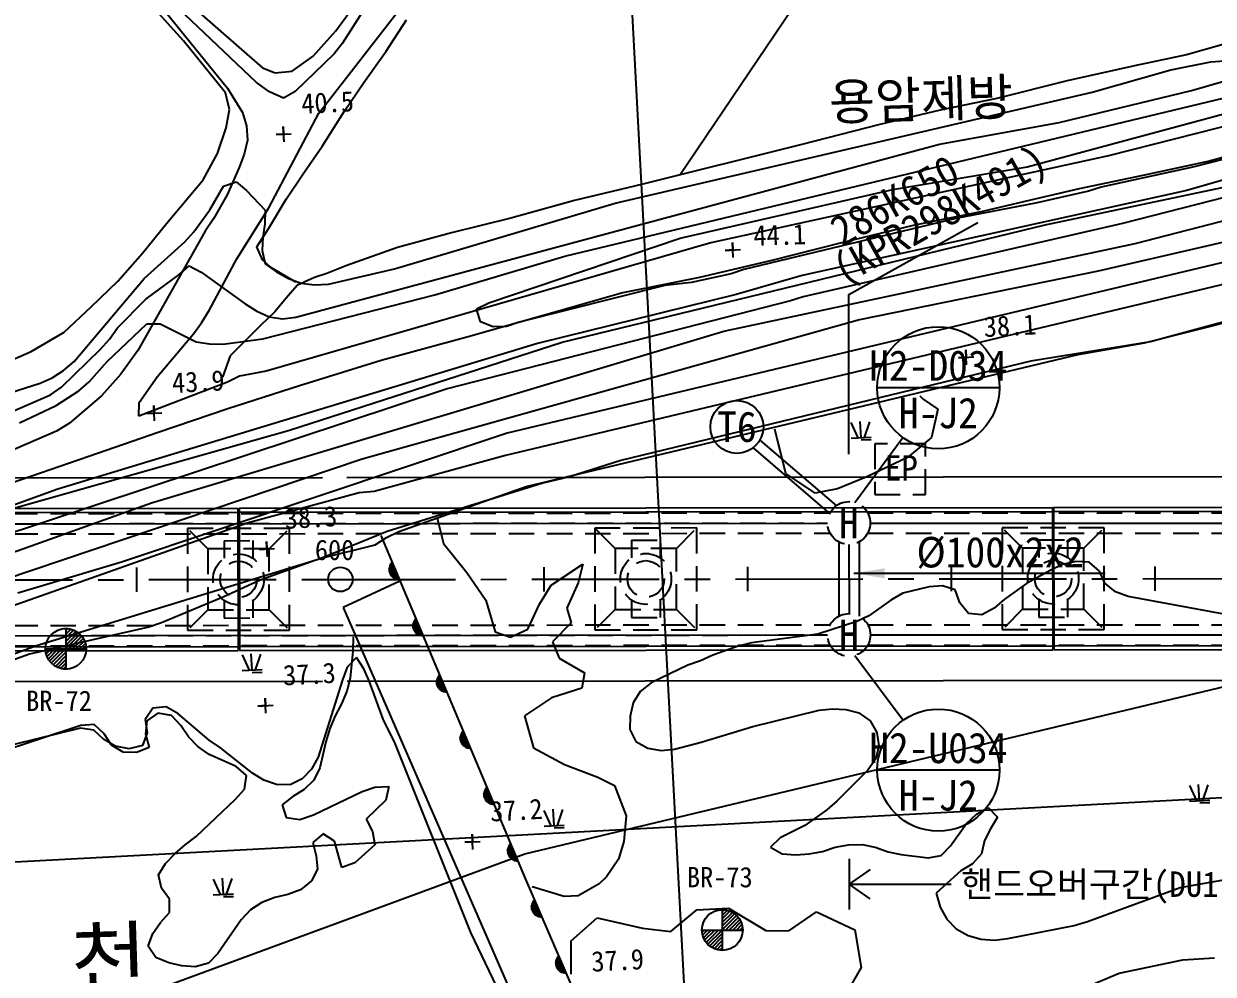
# Model space of a CAD drawing. Header units: millimetres. Extents: x 18534 to 19330, y 1103 to 1810.
# Drawn here: x 18887.3 to 19004.1, y 1434.4 to 1527.8 of the extents above; entities that cross this region are included whole.
import ezdxf
from ezdxf.enums import TextEntityAlignment as Align
from ezdxf.xclip import XClip

# ---------------------------------------------------------------- set-up
doc = ezdxf.new("R2010")
doc.units = ezdxf.units.MM
doc.header["$LTSCALE"] = 10
doc.header["$MEASUREMENT"] = 0
doc.header["$XCLIPFRAME"] = 2
for name, pattern in [('CENTER', [2, 1.25, -0.25, 0.25, -0.25]), ('DASHED2', [0.375, 0.25, -0.125]), ('HIDDEN', [0.375, 0.25, -0.125])]:
    doc.linetypes.add(name, pattern=pattern)
for name, color, linetype in [('TN-CABL', 4, 'Continuous'), ('TN-MANH', 4, 'Continuous'), ('TT-COMM-SYMB', 3, 'Continuous'), ('TT-TABL-TEX2', 3, 'Continuous'), ('TT-WIRE-EQPM', 6, 'Continuous'), ('TZ-BASE', 253, 'Continuous'), ('TZ-CABL', 4, 'Continuous'), ('TZ-LEAL', 1, 'Continuous')]:
    doc.layers.add(name, color=color, linetype=linetype)
doc.styles.add('GHS', font='GulimChe.ttf')
doc.styles.add('GUL', font='GulimChe.ttf')
doc.styles.get("Standard").update_dxf_attribs({"font": 'GulimChe.ttf'})
doc.styles.add('굴림체', font='GulimChe.ttf')
doc.linetypes.add('ZIGZAG', pattern='A,0.0001,-0.2,[131,ltypeshp.shx,S=0.2,R=0,X=-0.2,Y=0],-0.4,[131,ltypeshp.shx,S=0.2,R=180,X=0.2,Y=0],-0.2', length=0.8001)
doc.dimstyles.get("Standard").update_dxf_attribs({"dimtxt": 0.18, "dimasz": 0.18, "dimexe": 0.18, "dimexo": 0.0625, "dimgap": 0.09, "dimtad": 0, "dimtih": 1, "dimtoh": 1, "dimdec": 4, "dimzin": 0, "dimdsep": 46, "dimtxsty": 'Standard', "dimcen": 0.09, "dimadec": 0, "dimazin": 0, "dimtfac": 1, "dimtdec": 4, "dimtofl": 0, "dimtmove": 0, "dimatfit": 3, "dimfxl": 0, "dimtolj": 1, "dimtzin": 0, "dimarcsym": 0})

# ---------------------------------------------------------------- blocks, each defined once
blk = doc.blocks.new('JD-FGHFH5FN')
at = {"layer": 'TZ-BASE'}
for p, q in [((323.97, 143.96), (342.56, -205.9)), ((363.75, 85.09, -0.97), (333.38, 40.04, -0.97)), ((284.6, 53.19, -1.15), (270.76, 68.65, -1.15)), ((305.42, 61.15, 40.99), (300.22, 52.99, 40.99)), ((291.76, 49.1, 40.99), (281.96, 58.44, 40.99)), ((299.54, 54.17, -1.15), (302.72, 58.52, -1.15)), ((281.23, 58.05, 39.99), (288.93, 48.54, 39.99)), ((284.86, 57.1, -1.15), (292.34, 50.56, -1.15)), ((297.9, 46.09, 43.99), (306.22, 56.85, 43.99)), ((304.49, 52.2, -0.16), (306.5, 55.27, -0.16)), ((297.33, 51.7, -1.15), (299.54, 54.17, -1.15)), ((424.74, 54.49, 43.99), (375.43, 41.89, 43.99)), ((383.58, 48.33, 41.99), (402.79, 53.88, 41.99)), ((288.73, 48.08, -1.15), (284.6, 53.19, -1.15)), ((300.22, 52.99, 40.99), (299.39, 51.94, 40.99)), ((367.45, 40.82, 43.99), (412.73, 53.01, 43.99)), ((386.8, 52.86, -0.09), (383.08, 51.82, -0.09)), ((295.25, 50.21, -1.15), (297.33, 51.7, -1.15)), ((299.39, 51.94, 40.99), (295.57, 48.22, 40.99)), ((302.31, 49.12, -0.16), (304.49, 52.2, -0.16)), ((383.08, 51.82, -0.09), (378, 50.76, -0.09)), ((425.24, 51.56, 43.99), (383.83, 40.81, 43.99)), ((292.34, 50.56, -1.15), (293.59, 50.05, -1.15)), ((378, 50.76, -0.09), (371.36, 49.28, -0.09)), ((373.82, 48.16, 41), (381.57, 50.35, 41)), ((381.57, 50.35, 41), (385.48, 51.14, 41)), ((385.48, 51.14, 41), (388.14, 51.34, 41)), ((293.03, 48.2, 40.99), (291.76, 49.1, 40.99)), ((293.59, 50.05, -1.15), (295.25, 50.21, -1.15)), ((300.38, 46.27, -0.16), (302.31, 49.12, -0.16)), ((322.05, 32.04, 42.99), (394.84, 49.54, 42.99)), ((371.36, 49.28, -0.09), (364.47, 47.52, -0.09)), ((289.11, 46.47, -1.15), (288.73, 48.08, -1.15)), ((288.93, 48.54, 39.99), (290.4, 46.15, 39.99)), ((294.41, 47.56, 40.99), (293.03, 48.2, 40.99)), ((295.57, 48.22, 40.99), (294.41, 47.56, 40.99)), ((326.98, 37.26, 41), (373.82, 48.16, 41)), ((370.58, 45.17, 41.99), (383.58, 48.33, 41.99)), ((364.47, 47.52, -0.09), (358.91, 46.4, -0.09)), ((288.79, 44.66, -1.15), (289.11, 46.47, -1.15)), ((290.4, 46.15, 39.99), (290.77, 44.85, 39.99)), ((292.97, 36.8, 43.99), (297.9, 46.09, 43.99)), ((298.25, 42.89, -0.16), (300.38, 46.27, -0.16)), ((358.91, 46.4, -0.09), (352.97, 44.99, -0.09)), ((417.01, 45.62, 41.99), (376.81, 35.24, 41.99)), ((287.94, 42.12, -1.15), (288.79, 44.66, -1.15)), ((290.77, 44.85, 39.99), (290.87, 43.45, 39.99)), ((294.39, 44.79, 40.44), (294.43, 44.04, 40.44)), ((294.47, 43.29, 40.44), (294.39, 44.79, 40.44)), ((352.97, 44.99, -0.09), (345.18, 42.98, -0.09)), ((358.84, 43.06, 41.99), (370.58, 45.17, 41.99)), ((290.87, 43.45, 39.99), (290.54, 42.08, 39.99)), ((293.68, 44, 40.44), (295.18, 44.08, 40.44)), ((294.43, 44.04, 40.44), (293.68, 44, 40.44)), ((286.52, 39.56, -1.15), (287.94, 42.12, -1.15)), ((290.54, 42.08, 39.99), (290.07, 40.75, 39.99)), ((295.63, 26.04, 41.99), (358.84, 43.06, 41.99)), ((296.4, 40.22, -0.16), (298.25, 42.89, -0.16)), ((345.18, 42.98, -0.09), (329.71, 39.13, -0.09)), ((385.23, 41.37, 43.16), (391.9, 43.2, 43.16)), ((375.43, 41.89, 43.99), (336.37, 33.35, 43.99)), ((378.85, 39.99, 43.16), (385.23, 41.37, 43.16)), ((393.4, 41.46, 42.99), (383.11, 38.5, 42.99)), ((290.07, 40.75, 39.99), (288.88, 38.06, 39.99)), ((294.67, 37.65, -0.16), (296.4, 40.22, -0.16)), ((354.27, 38.61, 43.99), (367.45, 40.82, 43.99)), ((369.21, 35.13, 41.99), (393.95, 40.36, 41.99)), ((372.6, 38.7, 43.16), (378.85, 39.99, 43.16)), ((383.83, 40.81, 43.99), (374.72, 38.82, 43.99)), ((282.91, 35.24, -1.15), (286.52, 39.56, -1.15)), ((287.18, 36.61, 41), (288.53, 38.91, 41)), ((288.53, 38.91, 41), (289.78, 39.36, 41)), ((289.78, 39.36, 41), (290.78, 38.48, 41)), ((329.71, 39.13, -0.09), (322.99, 37.52, -0.09)), ((333.36, 33.82, 43.99), (354.27, 38.61, 43.99)), ((367.69, 37.56, 43.16), (372.6, 38.7, 43.16)), ((374.72, 38.82, 43.99), (373.47, 38.42, 43.99)), ((288.88, 38.06, 39.99), (287.54, 35.72, 39.99)), ((290.78, 38.48, 41), (292.62, 36.55, 41)), ((292.96, 34.81, -0.16), (294.67, 37.65, -0.16)), ((322.99, 37.52, -0.09), (316.75, 35.79, -0.09)), ((383.11, 38.5, 42.99), (345.36, 30.15, 42.99)), ((363.1, 36.48, 43.16), (367.69, 37.56, 43.16)), ((373.47, 38.42, 43.99), (368.26, 37.26, 43.99)), ((285.61, 34.44, 41), (287.18, 36.61, 41)), ((289.82, 31.79, 43.99), (292.97, 36.8, 43.99)), ((292.62, 36.55, 41), (292.59, 35.23, 41)), ((305.32, 30.81, 41), (326.98, 37.26, 41)), ((356.28, 35.08, 43.16), (363.1, 36.48, 43.16)), ((368.26, 37.26, 43.99), (360.44, 35.73, 43.99)), ((403.06, 37.16, 39.99), (374.43, 30.57, 39.99)), ((378.04, 33.28, 41), (392.25, 36.94, 41)), ((280.58, 32.33, -1.15), (282.91, 35.24, -1.15)), ((287.54, 35.72, 39.99), (286.71, 34.5, 39.99)), ((292.59, 35.23, 41), (292.39, 33.91, 41)), ((316.75, 35.79, -0.09), (310.9, 34.35, -0.09)), ((321.78, 23.58, 41.99), (369.21, 35.13, 41.99)), ((360.44, 35.73, 43.99), (339.63, 30.72, 43.99)), ((376.81, 35.24, 41.99), (345.45, 28.05, 41.99)), ((349.26, 33.4, 43.16), (356.28, 35.08, 43.16)), ((286.71, 34.5, 39.99), (280.1, 22.77, 39.99)), ((284.74, 33.44, 41), (285.61, 34.44, 41)), ((291.81, 32.96, -0.16), (292.96, 34.81, -0.16)), ((292.39, 33.91, 41), (292.31, 32.59, 41)), ((310.9, 34.35, -0.09), (305.62, 32.88, -0.09)), ((280.74, 29.84, 41), (284.74, 33.44, 41)), ((292.35, 31.67, -0.16), (291.81, 32.96, -0.16)), ((336.37, 33.35, 43.99), (292.72, 20.75, 43.99)), ((305.62, 32.88, -0.09), (300.62, 31.12, -0.09)), ((314.58, 27.46, 43.99), (333.36, 33.82, 43.99)), ((337.67, 24.68, 41), (378.04, 33.28, 41)), ((338.5, 33.4, 44.01), (338.54, 32.65, 44.01)), ((338.58, 31.9, 44.01), (338.5, 33.4, 44.01)), ((342.41, 31.65, 43.16), (349.26, 33.4, 43.16)), ((413.11, 32.83, 37.99), (379.56, 23.62, 37.99)), ((278.16, 29.59, -1.15), (280.58, 32.33, -1.15)), ((287.15, 26.77, 43.99), (289.82, 31.79, 43.99)), ((292.31, 32.59, 41), (292.63, 31.29, 41)), ((293.18, 30.92, -0.16), (292.35, 31.67, -0.16)), ((309.29, 28.23, 42.99), (322.05, 32.04, 42.99)), ((387.92, 31.7, 38.99), (316.38, 14.65, 38.99)), ((335.3, 29.97, 43.16), (342.41, 31.65, 43.16)), ((337.79, 32.61, 44.01), (339.29, 32.69, 44.01)), ((338.54, 32.65, 44.01), (337.79, 32.61, 44.01)), ((378.97, 23.52, 39.99), (413.46, 32.29, 39.99)), ((284.14, 30.21, 41.99), (285.15, 31.09, 41.99)), ((285.15, 31.09, 41.99), (286.32, 30.48, 41.99)), ((286.32, 30.48, 41.99), (290.66, 27.35, 41.99)), ((292.63, 31.29, 41), (293.72, 30.51, 41)), ((295.61, 29.5, -0.16), (293.18, 30.92, -0.16)), ((293.72, 30.51, 41), (294.89, 29.86, 41)), ((300.62, 31.12, -0.09), (298.68, 30.34, -0.09)), ((298.82, 29.29, 41), (305.32, 30.81, 41)), ((339.63, 30.72, 43.99), (338.38, 30.32, 43.99)), ((374.43, 30.57, 39.99), (350.98, 25.8, 39.99)), ((273.87, 21.69, 41), (280.74, 29.84, 41)), ((275.52, 27.06, -1.15), (278.16, 29.59, -1.15)), ((280.91, 27.83, 41.99), (284.14, 30.21, 41.99)), ((294.89, 29.86, 41), (296.14, 29.39, 41)), ((297.47, 29.93, -0.09), (295.8, 29.2, -0.09)), ((296.14, 29.39, 41), (297.46, 29.23, 41)), ((297.46, 29.23, 41), (298.82, 29.29, 41)), ((298.68, 30.34, -0.09), (297.47, 29.93, -0.09)), ((390.25, 30.11, 37.99), (316.23, 12.47, 37.99)), ((327.61, 28.45, 43.16), (335.3, 29.97, 43.16)), ((334.48, 29.44, 43.99), (331.86, 29.15, 43.99)), ((338.38, 30.32, 43.99), (334.48, 29.44, 43.99)), ((345.36, 30.15, 42.99), (338.87, 28.28, 42.99)), ((292.4, 23.92, 42.99), (309.29, 28.23, 42.99)), ((294.84, 28.1, -0.09), (293.55, 26.56, -0.09)), ((295.8, 29.2, -0.09), (294.84, 28.1, -0.09)), ((331.86, 29.15, 43.99), (317.56, 25.57, 43.99)), ((338.87, 28.28, 42.99), (319.36, 23.46, 42.99)), ((320.04, 26.27, 43.16), (327.61, 28.45, 43.16)), ((345.45, 28.05, 41.99), (344.2, 27.64, 41.99)), ((272.87, 24.58, -1.15), (275.52, 27.06, -1.15)), ((278.11, 24.99, 41.99), (280.91, 27.83, 41.99)), ((290.66, 27.35, 41.99), (291.79, 26.65, 41.99)), ((344.2, 27.64, 41.99), (310.49, 18.99, 41.99)), ((313.38, 26.88, 43.99), (314.58, 27.46, 43.99)), ((313.75, 25.58, 43.99), (313.38, 26.88, 43.99)), ((286.37, 25.5, 43.99), (287.15, 26.77, 43.99)), ((291.79, 26.65, 41.99), (293, 26.09, 41.99)), ((293.55, 26.56, -0.09), (292.2, 25.27, -0.09)), ((293, 26.09, 41.99), (294.32, 25.89, 41.99)), ((294.32, 25.89, 41.99), (295.63, 26.04, 41.99)), ((350.98, 25.8, 39.99), (302.13, 12.09, 39.99)), ((312.55, 24.14, 43.16), (320.04, 26.27, 43.16)), ((269.62, 22.68, -1.15), (272.87, 24.58, -1.15)), ((277.11, 21.7, 42.99), (280.98, 25.38, 42.99)), ((277.32, 23.9, 41.99), (278.11, 24.99, 41.99)), ((280.98, 25.38, 42.99), (282.29, 25.4, 42.99)), ((281.46, 7.79, 41), (337.67, 24.68, 41)), ((282.29, 25.4, 42.99), (285.84, 23.63, 42.99)), ((285.59, 24.42, 43.99), (286.37, 25.5, 43.99)), ((292.2, 25.27, -0.09), (290.78, 23.85, -0.09)), ((315, 25.11, 43.99), (313.75, 25.58, 43.99)), ((316.31, 25.12, 43.99), (315, 25.11, 43.99)), ((317.56, 25.57, 43.99), (316.31, 25.12, 43.99)), ((319.36, 23.46, 42.99), (272.24, 9.13, 42.99)), ((276.45, 22.9, 41.99), (277.32, 23.9, 41.99)), ((282.01, 20.18, 43.99), (285.59, 24.42, 43.99)), ((285.84, 23.63, 42.99), (287.16, 23.42, 42.99)), ((287.16, 23.42, 42.99), (288.48, 23.39, 42.99)), ((288.48, 23.39, 42.99), (292.4, 23.92, 42.99)), ((290.78, 23.85, -0.09), (289.18, 22.24, -0.09)), ((295, 14.93, 41.99), (321.78, 23.58, 41.99)), ((304.02, 21.82, 43.16), (312.55, 24.14, 43.16)), ((379.56, 23.62, 37.99), (367.82, 21.73, 37.99)), ((372.45, 22.39, 39.99), (378.97, 23.52, 39.99)), ((265.97, 21.07, -1.15), (269.62, 22.68, -1.15)), ((272.63, 19.18, 41.99), (276.45, 22.9, 41.99)), ((280.1, 22.77, 39.99), (278.45, 20.46, 39.99)), ((289.18, 22.24, -0.09), (288.44, 20.15, -0.09)), ((318.25, 9.4, 39.99), (372.45, 22.39, 39.99)), ((361.41, 22.85, 38.1), (361.45, 22.1, 38.1)), ((361.49, 21.36, 38.1), (361.41, 22.85, 38.1)), ((272.82, 20.81, 41), (273.87, 21.69, 41)), ((275.32, 19.69, 42.99), (277.11, 21.7, 42.99)), ((295.98, 19.32, 43.16), (304.02, 21.82, 43.16)), ((367.82, 21.73, 37.99), (327.55, 11.95, 37.99)), ((360.7, 22.06, 38.1), (362.2, 22.14, 38.1)), ((361.45, 22.1, 38.1), (360.7, 22.06, 38.1)), ((270.51, 19.57, 41), (271.71, 20.1, 41)), ((271.71, 20.1, 41), (272.82, 20.81, 41)), ((278.45, 20.46, 39.99), (276.53, 18.31, 39.99)), ((280.24, 17.65, 43.99), (282.01, 20.18, 43.99)), ((290.11, 20.24, 43.99), (288.91, 19.66, 43.99)), ((292.72, 20.75, 43.99), (290.11, 20.24, 43.99)), ((310.49, 18.99, 41.99), (232.43, -6.85, 41.99)), ((259.14, 15.95, 41), (270.51, 19.57, 41)), ((271.52, 18.43, 41.99), (272.63, 19.18, 41.99)), ((272.09, 17.36, 42.99), (274.31, 18.82, 42.99)), ((274.31, 18.82, 42.99), (275.32, 19.69, 42.99)), ((288.91, 19.66, 43.99), (280.21, 16.33, 43.99)), ((288.94, 17.07, 43.16), (295.98, 19.32, 43.16)), ((267.78, 16.77, 41.99), (271.52, 18.43, 41.99)), ((276.53, 18.31, 39.99), (273.4, 15.63, 39.99)), ((280.21, 16.33, 43.99), (280.24, 17.65, 43.99)), ((356.9, 18.32, 37.29), (357.22, 17.98, 37.29)), ((357.22, 17.98, 37.29), (358.67, 17, 37.29)), ((268.49, 15.66, 42.99), (272.09, 17.36, 42.99)), ((280.98, 16.57, 43.86), (282.47, 16.65, 43.86)), ((281.72, 16.61, 43.86), (280.98, 16.57, 43.86)), ((281.68, 17.36, 43.86), (281.72, 16.61, 43.86)), ((281.76, 15.86, 43.86), (281.68, 17.36, 43.86)), ((282.12, 14.75, 43.16), (288.94, 17.07, 43.16)), ((358.67, 17, 37.29), (358.05, 14.21, 37.29)), ((273.4, 15.63, 39.99), (272.13, 14.83, 39.99)), ((350.14, 15.69, 37.14), (350.83, 14.19, 37.14)), ((351.15, 14.21, 37.14), (351.04, 15.81, 37.14)), ((351.46, 14.22, 37.14), (351.99, 15.77, 37.14)), ((264.62, 6.34, 41.99), (295, 14.93, 41.99)), ((272.13, 14.83, 39.99), (267.22, 12.73, 39.99)), ((275.3, 12.39, 43.16), (282.12, 14.75, 43.16)), ((316.38, 14.65, 38.99), (278.52, 1.96, 38.99)), ((343.74, 10.68, 37.29), (342.67, 15.05, 37.29)), ((350.15, 14.15, 37.14), (352.14, 14.26, 37.14)), ((358.05, 14.21, 37.29), (355.68, 12.26, 37.29)), ((351.16, 13.98, 37.14), (352.13, 14.01, 37.14)), ((302.13, 12.09, 39.99), (266.9, 0.21, 39.99)), ((267.71, 9.77, 43.16), (275.3, 12.39, 43.16)), ((316.23, 12.47, 37.99), (303.33, 8.91, 37.99)), ((327.55, 11.95, 37.99), (322.49, 10.37, 37.99)), ((355.68, 12.26, 37.29), (351.69, 10.37, 37.29)), ((346.64, 8.75, 37.29), (343.74, 10.68, 37.29)), ((101.46, 10.11), (298.24, 10.29)), ((300.64, 10.29), (498.23, 10.48)), ((319.89, 9.73, 37.99), (304.59, 4.97, 37.99)), ((305.74, 4.99, 39.99), (318.25, 9.4, 39.99)), ((322.49, 10.37, 37.99), (319.89, 9.73, 37.99)), ((351.69, 10.37, 37.29), (348.81, 9.19, 37.29)), ((272.24, 9.13, 42.99), (255.98, 3.32, 42.99)), ((301.85, 8.8, 37.99), (290.85, 5.81, 37.99)), ((303.33, 8.91, 37.99), (301.85, 8.8, 37.99)), ((348.81, 9.19, 37.29), (346.64, 8.75, 37.29)), ((220.04, 7.22), (289.94, 7.28)), ((266.41, 2.42, 41), (281.46, 7.79, 41)), ((289.94, 7.28), (289.96, -6.72)), ((290.07, 7.28), (369.94, 7.36)), ((290.07, 7.28), (290.09, -6.72)), ((369.94, 7.36), (369.96, -6.64)), ((370.04, 7.36), (449.94, 7.43)), ((370.04, 7.36), (370.06, -6.64)), ((370.04, 6.96), (449.94, 7.03)), ((220.04, 6.82), (289.94, 6.88)), ((290.07, 6.88), (369.94, 6.96)), ((309.5, 6.29, 37.29), (310.13, 3.82, 37.29)), ((290.85, 5.81, 37.99), (262.07, -4.38, 37.99)), ((304.59, 4.97, 37.99), (298.4, 2.45, 37.99)), ((304.54, 4.41, 39.99), (305.74, 4.99, 39.99)), ((327, 3.32), (325, 5.32)), ((292.75, 4, 38.32), (292.79, 3.26, 38.32)), ((292.83, 2.51, 38.32), (292.75, 4, 38.32)), ((298.15, 2.37, 39.99), (303.43, 3.66, 39.99)), ((303.43, 3.66, 39.99), (304.54, 4.41, 39.99)), ((303.96, 4.6, 37.75), (318.14, -29.12, 37.75)), ((310.13, 3.82, 37.29), (312.41, 0.95, 37.29)), ((270.05, -6.25, 39.99), (298.15, 2.37, 39.99)), ((292.05, 3.22, 38.32), (293.54, 3.3, 38.32)), ((292.79, 3.26, 38.32), (292.05, 3.22, 38.32)), ((298.4, 2.45, 37.99), (292.14, 0.2, 37.99)), ((278.52, 1.96, 38.99), (268.32, -1.08, 38.99)), ((280, -0.94), (280, 1.46)), ((304.8, 1.3, 37.75), (305.05, 1.91, 37.75)), ((304.8, 1.33, 37.75), (305.45, 1.06, 37.75)), ((304.82, 1.48, 37.75), (305.37, 1.26, 37.75)), ((304.83, 1, 37.75), (305.15, 1.77, 37.75)), ((304.87, 1.62, 37.75), (305.28, 1.45, 37.75)), ((304.91, 0.8, 37.75), (305.23, 1.58, 37.75)), ((304.93, 1.76, 37.75), (305.2, 1.65, 37.75)), ((305.02, 1.88, 37.75), (305.12, 1.84, 37.75)), ((305.02, 0.65, 37.75), (305.31, 1.38, 37.75)), ((305.08, 1.95, 37.75), (305.77, 0.29, 37.75)), ((305.13, 0.53, 37.75), (305.4, 1.18, 37.75)), ((318.11, -26.69, 1.89), (435.3, 1.37, 1.89)), ((320, -0.91), (320, 1.49)), ((320.7, -0.3, 37.29), (323.81, 1.76, 37.29)), ((323.81, 1.76, 37.29), (323.36, -0.05, 37.29)), ((340, -0.89), (340, 1.51)), ((360, -0.87), (360, 1.53)), ((370.92, 1.73, 36.99), (369.72, 1.15, 36.99)), ((372.22, 2.05, 36.99), (370.92, 1.73, 36.99)), ((373.54, 1.97, 36.99), (372.22, 2.05, 36.99)), ((374.54, 1.1, 36.99), (373.54, 1.97, 36.99)), ((380, -0.85), (380, 1.55)), ((292.14, 0.2, 37.99), (288.54, -1.45, 37.99)), ((305.79, 0.08, 37.75), (300.29, -2.49, 37.75)), ((304.8, 1.16, 37.75), (305.53, 0.87, 37.75)), ((304.84, 0.99, 37.75), (305.61, 0.67, 37.75)), ((304.92, 0.79, 37.75), (305.7, 0.48, 37.75)), ((305.1, 0.56, 37.75), (305.76, 0.29, 37.75)), ((305.25, 0.44, 37.75), (305.48, 0.99, 37.75)), ((305.39, 0.37, 37.75), (305.56, 0.79, 37.75)), ((305.53, 0.32, 37.75), (305.64, 0.6, 37.75)), ((305.68, 0.29, 37.75), (305.73, 0.4, 37.75)), ((312.41, 0.95, 37.29), (314.28, -1.77, 37.29)), ((369.72, 1.15, 36.99), (367.37, -0.14, 36.99)), ((375.08, -0.1, 36.99), (374.54, 1.1, 36.99)), ((319.56, -2.15, 37.29), (320.7, -0.3, 37.29)), ((323.36, -0.05, 37.29), (322.25, -2.56, 37.29)), ((355.23, -1.08, 36.99), (354.07, -1.75, 36.99)), ((357.83, -0.44, 36.99), (355.23, -1.08, 36.99)), ((359.14, -0.34, 36.99), (357.83, -0.44, 36.99)), ((360.38, -0.76, 36.99), (359.14, -0.34, 36.99)), ((360.83, -2.01, 36.99), (360.38, -0.76, 36.99)), ((367.37, -0.14, 36.99), (365.2, -1.69, 36.99)), ((376.12, -0.93, 36.99), (375.08, -0.1, 36.99)), ((377.37, -1.4, 36.99), (376.12, -0.93, 36.99)), ((288.54, -1.45, 37.99), (282.43, -4, 37.99)), ((314.28, -1.77, 37.29), (315.21, -4.89, 37.29)), ((318.4, -4.61, 37.29), (319.56, -2.15, 37.29)), ((354.07, -1.75, 36.99), (351.91, -3.29, 36.99)), ((361.67, -3.07, 36.99), (360.83, -2.01, 36.99)), ((365.2, -1.69, 36.99), (364.19, -2.56, 36.99)), ((386.61, -3.09, 36.99), (377.37, -1.4, 36.99)), ((300.29, -2.49, 37.75), (325.94, -61.38, 37.75)), ((322.25, -2.56, 37.29), (322.66, -3.98, 37.29)), ((351.91, -3.29, 36.99), (350.71, -3.87, 36.99)), ((362.99, -3.19, 36.99), (361.67, -3.07, 36.99)), ((364.19, -2.56, 36.99), (362.99, -3.19, 36.99)), ((700, -4.54), (0.04, -41.74)), ((281.18, -4.41, 37.99), (269.46, -7.08, 37.99)), ((273.04, -4.55), (273.04, -8.55)), ((273.04, -4.75), (273.23, -4.56)), ((273.04, -5.11), (273.53, -4.62)), ((282.43, -4, 37.99), (281.18, -4.41, 37.99)), ((307.12, -4.23, 37.75), (307.37, -3.62, 37.75)), ((307.12, -4.2, 37.75), (307.77, -4.47, 37.75)), ((307.13, -4.37, 37.75), (307.86, -4.66, 37.75)), ((307.15, -4.05, 37.75), (307.69, -4.27, 37.75)), ((307.16, -4.54, 37.75), (307.48, -3.76, 37.75)), ((307.16, -4.54, 37.75), (307.94, -4.86, 37.75)), ((307.19, -3.91, 37.75), (307.61, -4.08, 37.75)), ((307.24, -4.73, 37.75), (307.56, -3.96, 37.75)), ((307.26, -3.77, 37.75), (307.53, -3.88, 37.75)), ((307.34, -4.89, 37.75), (307.64, -4.15, 37.75)), ((307.35, -3.65, 37.75), (307.44, -3.69, 37.75)), ((307.4, -3.59, 37.75), (308.1, -5.25, 37.75)), ((307.45, -5, 37.75), (307.72, -4.35, 37.75)), ((307.58, -5.1, 37.75), (307.8, -4.54, 37.75)), ((316.72, -5.39, 37.29), (318.4, -4.61, 37.29)), ((322.66, -3.98, 37.29), (320.82, -5.86, 37.29)), ((350.71, -3.87, 36.99), (346.9, -5.09, 36.99)), ((273.04, -5.46), (273.8, -4.7)), ((273.04, -5.82), (274.04, -4.82)), ((273.04, -6.17), (274.25, -4.96)), ((273.04, -6.52), (274.44, -5.12)), ((273.36, -6.55), (274.61, -5.31)), ((273.72, -6.55), (274.75, -5.52)), ((274.07, -6.55), (274.87, -5.75)), ((301.25, -5.38, 36.99), (301.23, -6.79, 36.99)), ((307.24, -4.74, 37.75), (308.02, -5.06, 37.75)), ((307.42, -4.97, 37.75), (308.09, -5.25, 37.75)), ((307.71, -5.17, 37.75), (307.89, -4.74, 37.75)), ((307.85, -5.21, 37.75), (307.97, -4.93, 37.75)), ((308, -5.24, 37.75), (308.05, -5.13, 37.75)), ((315.21, -4.89, 37.29), (316.72, -5.39, 37.29)), ((346.9, -5.09, 36.99), (340.37, -5.95, 36.99)), ((220.06, -6.38), (289.96, -6.32)), ((220.06, -6.78), (289.96, -6.72)), ((232.76, -20.02, 39.99), (270.05, -6.25, 39.99)), ((271.04, -6.55), (275.04, -6.55)), ((271.05, -6.75), (271.24, -6.55)), ((271.1, -7.05), (271.6, -6.55)), ((271.19, -7.31), (271.95, -6.55)), ((271.31, -7.55), (272.3, -6.55)), ((271.45, -7.76), (272.66, -6.55)), ((271.61, -7.95), (273.01, -6.55)), ((271.8, -8.12), (273.04, -6.88)), ((274.42, -6.55), (274.97, -6.01)), ((274.78, -6.55), (275.03, -6.31)), ((290.09, -6.32), (369.96, -6.24)), ((290.09, -6.72), (369.96, -6.64)), ((301.23, -6.79, 36.99), (300.95, -9.43, 36.99)), ((320.82, -5.86, 37.29), (321.5, -7.46, 37.29)), ((339.07, -6.27, 36.99), (336.57, -7.17, 36.99)), ((340.37, -5.95, 36.99), (339.07, -6.27, 36.99)), ((370.06, -6.24), (449.96, -6.16)), ((370.06, -6.64), (449.96, -6.56)), ((269.46, -7.08, 37.99), (264.46, -8.84, 37.99)), ((272.01, -8.27), (273.04, -7.23)), ((272.24, -8.39), (273.04, -7.58)), ((272.5, -8.48), (273.04, -7.94)), ((290.34, -7.14, 36.92), (291.03, -8.65, 36.92)), ((291.34, -8.63, 36.92), (291.23, -7.03, 36.92)), ((291.66, -8.61, 36.92), (292.19, -7.07, 36.92)), ((301.6, -7.39, 36.99), (300.68, -8.35, 36.99)), ((302.3, -8.5, 36.99), (301.6, -7.39, 36.99)), ((321.5, -7.46, 37.29), (323.98, -8.92, 37.29)), ((334.11, -8.16, 36.99), (330.51, -9.9, 36.99)), ((335.36, -7.71, 36.99), (334.11, -8.16, 36.99)), ((336.57, -7.17, 36.99), (335.36, -7.71, 36.99)), ((272.79, -8.54), (273.04, -8.29)), ((290.35, -8.68, 36.92), (292.33, -8.58, 36.92)), ((291.35, -8.86, 36.92), (292.33, -8.83, 36.92)), ((300.68, -8.35, 36.99), (300.21, -9.6, 36.99)), ((302.84, -9.7, 36.99), (302.3, -8.5, 36.99)), ((309.45, -9.76, 37.75), (309.7, -9.15, 37.75)), ((309.48, -10.07, 37.75), (309.8, -9.29, 37.75)), ((309.58, -9.3, 37.75), (309.85, -9.41, 37.75)), ((309.67, -9.18, 37.75), (309.77, -9.22, 37.75)), ((309.73, -9.12, 37.75), (310.42, -10.78, 37.75)), ((323.98, -8.92, 37.29), (323.7, -10.42, 37.29)), ((101.48, -9.89), (298.26, -9.71)), ((300.21, -9.6, 36.99), (297.83, -17.2, 36.99)), ((300.95, -9.43, 36.99), (300.62, -10.71, 36.99)), ((300.66, -9.71), (498.25, -9.52)), ((304.19, -13.46, 36.99), (302.84, -9.7, 36.99)), ((309.45, -9.74, 37.75), (310.1, -10, 37.75)), ((309.45, -9.9, 37.75), (310.18, -10.2, 37.75)), ((309.47, -9.58, 37.75), (310.02, -9.8, 37.75)), ((309.49, -10.07, 37.75), (310.26, -10.39, 37.75)), ((309.52, -9.44, 37.75), (309.93, -9.61, 37.75)), ((309.56, -10.27, 37.75), (309.88, -9.49, 37.75)), ((309.57, -10.27, 37.75), (310.35, -10.59, 37.75)), ((309.67, -10.42, 37.75), (309.96, -9.68, 37.75)), ((309.75, -10.5, 37.75), (310.41, -10.78, 37.75)), ((309.78, -10.53, 37.75), (310.05, -9.88, 37.75)), ((309.9, -10.63, 37.75), (310.13, -10.07, 37.75)), ((310.04, -10.7, 37.75), (310.21, -10.27, 37.75)), ((310.18, -10.75, 37.75), (310.29, -10.46, 37.75)), ((323.7, -10.42, 37.29), (320.72, -11.35, 37.29)), ((330.51, -9.9, 36.99), (329.45, -10.74, 36.99)), ((292.61, -11.38, 37.34), (292.65, -12.13, 37.34)), ((292.69, -12.88, 37.34), (292.61, -11.38, 37.34)), ((300.62, -10.71, 36.99), (300.1, -11.96, 36.99)), ((310.33, -10.77, 37.75), (310.38, -10.66, 37.75)), ((320.72, -11.35, 37.29), (318.08, -13.13, 37.29)), ((329.45, -10.74, 36.99), (328.76, -11.86, 36.99)), ((281.58, -12.36, 36.99), (280.84, -13.49, 36.99)), ((282.89, -12.26, 36.99), (281.58, -12.36, 36.99)), ((284.05, -12.91, 36.99), (282.89, -12.26, 36.99)), ((291.9, -12.17, 37.34), (293.4, -12.09, 37.34)), ((292.65, -12.13, 37.34), (291.9, -12.17, 37.34)), ((300.1, -11.96, 36.99), (299.5, -13.13, 36.99)), ((328.76, -11.86, 36.99), (328.46, -13.15, 36.99)), ((340.52, -14.19, 36.99), (347.02, -12.58, 36.99)), ((347.02, -12.58, 36.99), (348.33, -12.43, 36.99)), ((348.33, -12.43, 36.99), (349.65, -12.51, 36.99)), ((349.65, -12.51, 36.99), (350.93, -12.84, 36.99)), ((350.93, -12.84, 36.99), (352.02, -13.63, 36.99)), ((275.83, -13.97, 36.99), (274.52, -14.07, 36.99)), ((276.79, -14.89, 36.99), (275.83, -13.97, 36.99)), ((280.84, -13.49, 36.99), (281.03, -14.8, 36.99)), ((280.98, -13.61, 36.99), (280.86, -14.93, 36.99)), ((282.09, -12.86, 36.99), (280.98, -13.61, 36.99)), ((283.41, -13.11, 36.99), (282.09, -12.86, 36.99)), ((284.33, -14.07, 36.99), (283.41, -13.11, 36.99)), ((287.11, -15.53, 36.99), (284.05, -12.91, 36.99)), ((299.5, -13.13, 36.99), (298.98, -14.38, 36.99)), ((305.39, -15.86, 36.99), (304.19, -13.46, 36.99)), ((318.08, -13.13, 37.29), (318.96, -16.29, 37.29)), ((328.46, -13.15, 36.99), (328.44, -14.46, 36.99)), ((352.02, -13.63, 36.99), (352.68, -14.78, 36.99)), ((274.52, -14.07, 36.99), (263.11, -17.83, 36.99)), ((274.48, -14.35, 36.99), (267.98, -15.95, 36.99)), ((275.8, -14.55, 36.99), (274.48, -14.35, 36.99)), ((276.76, -15.47, 36.99), (275.8, -14.55, 36.99)), ((277.54, -16, 36.99), (276.79, -14.89, 36.99)), ((281.03, -14.8, 36.99), (280.56, -16.05, 36.99)), ((280.86, -14.93, 36.99), (281.23, -16.23, 36.99)), ((285.08, -15.18, 36.99), (284.33, -14.07, 36.99)), ((286, -16.14, 36.99), (285.08, -15.18, 36.99)), ((298.98, -14.38, 36.99), (298.56, -15.67, 36.99)), ((311.77, -15.29, 37.75), (312.02, -14.68, 37.75)), ((311.8, -15.11, 37.75), (312.34, -15.34, 37.75)), ((311.81, -15.6, 37.75), (312.13, -14.82, 37.75)), ((311.84, -14.97, 37.75), (312.26, -15.14, 37.75)), ((311.89, -15.8, 37.75), (312.21, -15.02, 37.75)), ((311.91, -14.84, 37.75), (312.18, -14.94, 37.75)), ((312, -14.71, 37.75), (312.09, -14.75, 37.75)), ((312.05, -14.65, 37.75), (312.75, -16.31, 37.75)), ((328.44, -14.46, 36.99), (329.02, -15.66, 36.99)), ((335.42, -15.73, 36.99), (340.52, -14.19, 36.99)), ((352.68, -14.78, 36.99), (352.87, -16.09, 36.99)), ((277.93, -16.12, 36.99), (276.76, -15.47, 36.99)), ((278.66, -16.69, 36.99), (277.54, -16, 36.99)), ((279.26, -16.37, 36.99), (277.93, -16.12, 36.99)), ((280.56, -16.05, 36.99), (279.26, -16.37, 36.99)), ((281.23, -16.23, 36.99), (279.98, -16.72, 36.99)), ((287.13, -16.93, 36.99), (286, -16.14, 36.99)), ((288.24, -16.27, 36.99), (287.11, -15.53, 36.99)), ((291.37, -18.76, 36.99), (288.24, -16.27, 36.99)), ((298.56, -15.67, 36.99), (297.97, -18.24, 36.99)), ((312.8, -34.41, 36.99), (305.39, -15.86, 36.99)), ((311.77, -15.27, 37.75), (312.42, -15.53, 37.75)), ((311.78, -15.43, 37.75), (312.51, -15.73, 37.75)), ((311.81, -15.61, 37.75), (312.59, -15.92, 37.75)), ((311.89, -15.8, 37.75), (312.67, -16.12, 37.75)), ((311.99, -15.95, 37.75), (312.29, -15.21, 37.75)), ((312.07, -16.04, 37.75), (312.74, -16.31, 37.75)), ((312.1, -16.07, 37.75), (312.37, -15.41, 37.75)), ((312.23, -16.16, 37.75), (312.45, -15.6, 37.75)), ((312.36, -16.23, 37.75), (312.54, -15.8, 37.75)), ((312.5, -16.28, 37.75), (312.62, -16, 37.75)), ((312.65, -16.3, 37.75), (312.7, -16.19, 37.75)), ((318.96, -16.29, 37.29), (322.02, -17.91, 37.29)), ((329.02, -15.66, 36.99), (330.18, -16.31, 36.99)), ((330.18, -16.31, 36.99), (331.51, -16.52, 36.99)), ((332.82, -16.41, 36.99), (335.42, -15.73, 36.99)), ((352.87, -16.09, 36.99), (352.58, -17.37, 36.99)), ((279.98, -16.72, 36.99), (278.66, -16.69, 36.99)), ((289.77, -18.12, 36.99), (287.13, -16.93, 36.99)), ((297.83, -17.2, 36.99), (297.18, -18.37, 36.99)), ((331.51, -16.52, 36.99), (332.82, -16.41, 36.99)), ((352.58, -17.37, 36.99), (351.8, -18.46, 36.99)), ((290.78, -19, 36.99), (289.77, -18.12, 36.99)), ((297.18, -18.37, 36.99), (296.26, -19.33, 36.99)), ((297.97, -18.24, 36.99), (297.41, -19.45, 36.99)), ((322.02, -17.91, 37.29), (325.27, -19.16, 37.29)), ((351.8, -18.46, 36.99), (348.78, -21.48, 36.99)), ((290.57, -20.32, 36.99), (290.78, -19, 36.99)), ((292.5, -19.46, 36.99), (291.37, -18.76, 36.99)), ((293.74, -19.88, 36.99), (292.5, -19.46, 36.99)), ((296.26, -19.33, 36.99), (295.06, -19.91, 36.99)), ((297.41, -19.45, 36.99), (296.45, -20.37, 36.99)), ((325.27, -19.16, 37.29), (326.93, -19.96, 37.29)), ((289.7, -21.33, 36.99), (290.57, -20.32, 36.99)), ((295.06, -19.91, 36.99), (293.74, -19.88, 36.99)), ((296.45, -20.37, 36.99), (295.34, -21.07, 36.99)), ((297.35, -22.87, 36.99), (302.15, -20.55, 36.99)), ((302.15, -20.55, 36.99), (303.4, -20.14, 36.99)), ((303.4, -20.14, 36.99), (304.76, -20.08, 36.99)), ((304.76, -20.08, 36.99), (304.47, -21.41, 36.99)), ((314.1, -20.82, 37.75), (314.35, -20.21, 37.75)), ((314.1, -20.8, 37.75), (314.75, -21.06, 37.75)), ((314.1, -20.96, 37.75), (314.83, -21.26, 37.75)), ((314.12, -20.64, 37.75), (314.67, -20.87, 37.75)), ((314.13, -21.13, 37.75), (314.45, -20.35, 37.75)), ((314.17, -20.5, 37.75), (314.58, -20.67, 37.75)), ((314.21, -21.33, 37.75), (314.53, -20.55, 37.75)), ((314.23, -20.37, 37.75), (314.5, -20.48, 37.75)), ((314.32, -20.24, 37.75), (314.42, -20.28, 37.75)), ((314.32, -21.48, 37.75), (314.61, -20.74, 37.75)), ((314.38, -20.18, 37.75), (315.07, -21.84, 37.75)), ((314.43, -21.6, 37.75), (314.7, -20.94, 37.75)), ((326.93, -19.96, 37.29), (328.07, -22.94, 37.29)), ((383.38, -19.98, 37.14), (384.07, -21.48, 37.14)), ((384.38, -21.47, 37.14), (384.28, -19.87, 37.14)), ((384.7, -21.45, 37.14), (385.23, -19.91, 37.14)), ((285.83, -25, 36.99), (289.7, -21.33, 36.99)), ((295.34, -21.07, 36.99), (294.28, -21.87, 36.99)), ((294.28, -21.87, 36.99), (294.69, -23.12, 36.99)), ((304.47, -21.41, 36.99), (302.54, -23.29, 36.99)), ((314.14, -21.14, 37.75), (314.91, -21.45, 37.75)), ((314.22, -21.33, 37.75), (315, -21.65, 37.75)), ((314.4, -21.57, 37.75), (315.06, -21.84, 37.75)), ((314.55, -21.69, 37.75), (314.78, -21.14, 37.75)), ((314.69, -21.76, 37.75), (314.86, -21.33, 37.75)), ((314.83, -21.81, 37.75), (314.94, -21.53, 37.75)), ((314.98, -21.83, 37.75), (315.03, -21.72, 37.75)), ((348.78, -21.48, 36.99), (347.77, -22.36, 36.99)), ((362.47, -22.8, 36.99), (363.62, -22.13, 36.99)), ((363.62, -22.13, 36.99), (364.54, -23.1, 36.99)), ((383.39, -21.52, 37.14), (385.38, -21.41, 37.14)), ((384.4, -21.69, 37.14), (385.37, -21.66, 37.14)), ((294.69, -23.12, 36.99), (296.01, -23.32, 36.99)), ((296.01, -23.32, 36.99), (297.35, -22.87, 36.99)), ((302.54, -23.29, 36.99), (303.16, -24.49, 36.99)), ((319.99, -22.43, 37.14), (320.68, -23.93, 37.14)), ((320.99, -23.91, 37.14), (320.89, -22.31, 37.14)), ((321.31, -23.89, 37.14), (321.84, -22.35, 37.14)), ((328.07, -22.94, 37.29), (327.83, -25.49, 37.29)), ((347.77, -22.36, 36.99), (345.6, -23.91, 36.99)), ((361.5, -23.72, 36.99), (362.47, -22.8, 36.99)), ((364.54, -23.1, 36.99), (363.84, -24.23, 36.99)), ((303.16, -24.49, 36.99), (303.39, -25.8, 36.99)), ((320, -23.96, 37.14), (321.99, -23.86, 37.14)), ((321.01, -24.14, 37.14), (321.98, -24.11, 37.14)), ((345.6, -23.91, 36.99), (343.2, -25.11, 36.99)), ((359.93, -25.89, 36.99), (361.5, -23.72, 36.99)), ((363.84, -24.23, 36.99), (363.24, -25.39, 36.99)), ((284.77, -25.8, 36.99), (285.83, -25, 36.99)), ((298.31, -24.71, 36.99), (297.29, -25.59, 36.99)), ((297.29, -25.59, 36.99), (297.61, -26.89, 36.99)), ((299.43, -25.45, 36.99), (298.31, -24.71, 36.99)), ((300.16, -28.04, 36.99), (299.43, -25.45, 36.99)), ((312.22, -25.55, 37.21), (313.72, -25.47, 37.21)), ((312.97, -25.51, 37.21), (312.22, -25.55, 37.21)), ((312.93, -24.76, 37.21), (312.97, -25.51, 37.21)), ((313.01, -26.26, 37.21), (312.93, -24.76, 37.21)), ((327.83, -25.49, 37.29), (327.3, -27.22, 37.29)), ((343.2, -25.11, 36.99), (342.23, -26.03, 36.99)), ((363.24, -25.39, 36.99), (362.95, -26.68, 36.99)), ((204.82, -68.41, 1.89), (318.11, -26.69, 1.89)), ((282.84, -27.64, 36.99), (283.76, -26.67, 36.99)), ((283.76, -26.67, 36.99), (284.77, -25.8, 36.99)), ((303.39, -25.8, 36.99), (301.42, -27.59, 36.99)), ((316.42, -26.35, 37.75), (316.67, -25.75, 37.75)), ((316.42, -26.33, 37.75), (317.07, -26.59, 37.75)), ((316.43, -26.49, 37.75), (317.16, -26.79, 37.75)), ((316.45, -26.18, 37.75), (316.99, -26.4, 37.75)), ((316.46, -26.66, 37.75), (316.78, -25.88, 37.75)), ((316.46, -26.67, 37.75), (317.24, -26.99, 37.75)), ((316.49, -26.03, 37.75), (316.91, -26.2, 37.75)), ((316.54, -26.86, 37.75), (316.86, -26.08, 37.75)), ((316.54, -26.86, 37.75), (317.32, -27.18, 37.75)), ((316.56, -25.9, 37.75), (316.83, -26.01, 37.75)), ((316.64, -27.01, 37.75), (316.94, -26.28, 37.75)), ((316.65, -25.77, 37.75), (316.74, -25.81, 37.75)), ((316.7, -25.71, 37.75), (317.4, -27.37, 37.75)), ((316.75, -27.13, 37.75), (317.02, -26.47, 37.75)), ((316.88, -27.22, 37.75), (317.1, -26.67, 37.75)), ((317.01, -27.29, 37.75), (317.19, -26.86, 37.75)), ((342.23, -26.03, 36.99), (343.4, -26.68, 36.99)), ((343.4, -26.68, 36.99), (344.72, -26.79, 36.99)), ((344.72, -26.79, 36.99), (346.03, -26.69, 36.99)), ((346.03, -26.69, 36.99), (347.34, -26.46, 36.99)), ((347.34, -26.46, 36.99), (348.59, -26.05, 36.99)), ((348.59, -26.05, 36.99), (349.89, -25.82, 36.99)), ((349.89, -25.82, 36.99), (351.25, -25.76, 36.99)), ((351.25, -25.76, 36.99), (352.53, -26.05, 36.99)), ((352.53, -26.05, 36.99), (353.78, -26.48, 36.99)), ((353.78, -26.48, 36.99), (355.06, -26.77, 36.99)), ((355.06, -26.77, 36.99), (357.71, -27.09, 36.99)), ((357.71, -27.09, 36.99), (359.01, -26.85, 36.99)), ((359.01, -26.85, 36.99), (359.93, -25.89, 36.99)), ((362.95, -26.68, 36.99), (362.07, -27.68, 36.99)), ((282.14, -28.76, 36.99), (282.84, -27.64, 36.99)), ((297.61, -26.89, 36.99), (297.76, -28.2, 36.99)), ((301.42, -27.59, 36.99), (300.16, -28.04, 36.99)), ((316.72, -27.1, 37.75), (317.39, -27.37, 37.75)), ((317.15, -27.34, 37.75), (317.27, -27.06, 37.75)), ((317.3, -27.37, 37.75), (317.35, -27.25, 37.75)), ((327.3, -27.22, 37.29), (326.15, -28.94, 37.29)), ((362.07, -27.68, 36.99), (360.92, -28.35, 36.99)), ((282.42, -30.07, 36.99), (282.14, -28.76, 36.99)), ((287.51, -29.18, 36.79), (288.2, -30.69, 36.79)), ((288.52, -30.67, 36.79), (288.41, -29.07, 36.79)), ((288.83, -30.65, 36.79), (289.36, -29.11, 36.79)), ((297.76, -28.2, 36.99), (297.16, -29.36, 36.99)), ((318.14, -29.12, 37.75), (331.29, -59.6, 37.75)), ((326.15, -28.94, 37.29), (325.43, -29.63, 37.29)), ((360.92, -28.35, 36.99), (358.52, -30.56, 36.99)), ((382.47, -30.01, 36.99), (387.68, -29.08, 36.99)), ((283.21, -31.13, 36.99), (282.42, -30.07, 36.99)), ((296.1, -30.24, 36.99), (294.85, -30.69, 36.99)), ((297.16, -29.36, 36.99), (296.1, -30.24, 36.99)), ((321.98, -30.88, 37.29), (318.83, -29.92, 37.29)), ((325.43, -29.63, 37.29), (323.34, -30.82, 37.29)), ((373.37, -33.35, 36.99), (382.47, -30.01, 36.99)), ((283.23, -32.44, 36.99), (283.21, -31.13, 36.99)), ((287.52, -30.72, 36.79), (289.51, -30.62, 36.79)), ((288.53, -30.89, 36.79), (289.5, -30.87, 36.79)), ((292.3, -31.46, 36.99), (291.19, -32.21, 36.99)), ((293.55, -30.97, 36.99), (292.3, -31.46, 36.99)), ((294.85, -30.69, 36.99), (293.55, -30.97, 36.99)), ((318.77, -31.88, 37.75), (319.02, -31.27, 37.75)), ((318.81, -32.19, 37.75), (319.12, -31.41, 37.75)), ((318.91, -31.42, 37.75), (319.17, -31.53, 37.75)), ((318.99, -31.3, 37.75), (319.09, -31.33, 37.75)), ((319.05, -31.23, 37.75), (319.76, -32.89, 37.75)), ((323.34, -30.82, 37.29), (321.98, -30.88, 37.29)), ((358.52, -30.56, 36.99), (358.89, -31.94, 36.99)), ((282.35, -33.44, 36.99), (283.23, -32.44, 36.99)), ((291.19, -32.21, 36.99), (290.27, -33.18, 36.99)), ((318.78, -31.85, 37.75), (319.43, -32.11, 37.75)), ((318.78, -32.02, 37.75), (319.51, -32.31, 37.75)), ((318.8, -31.7, 37.75), (319.34, -31.92, 37.75)), ((318.81, -32.19, 37.75), (319.59, -32.5, 37.75)), ((318.84, -31.56, 37.75), (319.26, -31.72, 37.75)), ((318.9, -32.38, 37.75), (319.21, -31.6, 37.75)), ((318.9, -32.39, 37.75), (319.68, -32.7, 37.75)), ((319, -32.53, 37.75), (319.29, -31.8, 37.75)), ((319.08, -32.62, 37.75), (319.75, -32.89, 37.75)), ((319.11, -32.65, 37.75), (319.37, -31.99, 37.75)), ((319.24, -32.74, 37.75), (319.46, -32.19, 37.75)), ((319.37, -32.81, 37.75), (319.54, -32.38, 37.75)), ((319.51, -32.86, 37.75), (319.63, -32.58, 37.75)), ((332.44, -34.31, 36.99), (335.01, -32.18, 36.99)), ((335.01, -32.18, 36.99), (338.12, -32.04, 36.99)), ((337.5, -32.18), (337.51, -36.18)), ((337.5, -32.18), (337.51, -36.18)), ((337.5, -32.38), (337.7, -32.19)), ((337.51, -32.74), (338, -32.25)), ((337.51, -33.09), (338.26, -32.33)), ((337.51, -33.45), (338.5, -32.45)), ((337.51, -33.8), (338.71, -32.59)), ((338.12, -32.04, 36.99), (341.77, -34.24, 36.99)), ((344.05, -34.27, 36.99), (346.77, -32.4, 36.99)), ((346.77, -32.4, 36.99), (350.53, -34.16, 36.99)), ((358.89, -31.94, 36.99), (359.55, -33.1, 36.99)), ((281.57, -34.53, 36.99), (282.35, -33.44, 36.99)), ((290.27, -33.18, 36.99), (287.97, -36.48, 36.99)), ((319.67, -32.88, 37.75), (319.71, -32.77, 37.75)), ((322.66, -35.23, 36.99), (325.23, -32.97, 36.99)), ((325.23, -32.97, 36.99), (329.66, -34, 36.99)), ((337.51, -34.15), (338.9, -32.75)), ((337.83, -34.18), (339.07, -32.94)), ((338.18, -34.18), (339.22, -33.15)), ((338.54, -34.18), (339.34, -33.38)), ((338.89, -34.18), (339.43, -33.64)), ((359.55, -33.1, 36.99), (360.47, -34.06, 36.99)), ((365.55, -35.02, 36.99), (372.07, -33.72, 36.99)), ((372.07, -33.72, 36.99), (373.37, -33.35, 36.99)), ((281.14, -35.78, 36.99), (281.57, -34.53, 36.99)), ((320.29, -50.02, 36.99), (312.8, -34.41, 36.99)), ((329.66, -34, 36.99), (332.44, -34.31, 36.99)), ((335.51, -34.19), (339.51, -34.18)), ((335.52, -34.38), (335.71, -34.19)), ((335.57, -34.68), (336.06, -34.19)), ((335.66, -34.94), (336.41, -34.19)), ((335.77, -35.18), (336.77, -34.18)), ((335.91, -35.39), (337.12, -34.18)), ((336.08, -35.58), (337.48, -34.18)), ((336.26, -35.75), (337.51, -34.51)), ((336.47, -35.9), (337.51, -34.86)), ((339.24, -34.18), (339.49, -33.93)), ((341.77, -34.24, 36.99), (344.05, -34.27, 36.99)), ((350.53, -34.16, 36.99), (351.13, -37.86, 36.99)), ((360.47, -34.06, 36.99), (361.64, -34.71, 36.99)), ((361.64, -34.71, 36.99), (362.93, -35.09, 36.99)), ((364.25, -35.17, 36.99), (365.55, -35.02, 36.99)), ((281.89, -36.88, 36.99), (281.14, -35.78, 36.99)), ((322.68, -38.52, 36.99), (322.66, -35.23, 36.99)), ((336.71, -36.02), (337.51, -35.21)), ((336.97, -36.11), (337.51, -35.57)), ((337.26, -36.17), (337.51, -35.92)), ((362.93, -35.09, 36.99), (364.25, -35.17, 36.99)), ((283.14, -37.4, 36.99), (281.89, -36.88, 36.99)), ((287.97, -36.48, 36.99), (287.04, -37.44, 36.99)), ((321.15, -37.39, 37.75), (321.39, -36.78, 37.75)), ((321.15, -37.36, 37.75), (321.8, -37.62, 37.75)), ((321.17, -37.21, 37.75), (321.72, -37.43, 37.75)), ((321.19, -37.69, 37.75), (321.5, -36.92, 37.75)), ((321.22, -37.07, 37.75), (321.64, -37.23, 37.75)), ((321.27, -37.89, 37.75), (321.58, -37.11, 37.75)), ((321.28, -36.93, 37.75), (321.55, -37.04, 37.75)), ((321.37, -36.8, 37.75), (321.47, -36.84, 37.75)), ((321.37, -38.04, 37.75), (321.67, -37.31, 37.75)), ((321.42, -36.74, 37.75), (322.14, -38.4, 37.75)), ((376.49, -38.43, 36.99), (382.74, -37.1, 36.99)), ((382.74, -37.1, 36.99), (385.84, -36.92, 36.99)), ((284.43, -37.69, 36.99), (283.14, -37.4, 36.99)), ((285.75, -37.8, 36.99), (284.43, -37.69, 36.99)), ((287.04, -37.44, 36.99), (285.75, -37.8, 36.99)), ((321.16, -37.53, 37.75), (321.89, -37.82, 37.75)), ((321.19, -37.7, 37.75), (321.97, -38.01, 37.75)), ((321.27, -37.9, 37.75), (322.06, -38.21, 37.75)), ((321.46, -38.13, 37.75), (322.13, -38.4, 37.75)), ((321.49, -38.16, 37.75), (321.75, -37.5, 37.75)), ((321.61, -38.25, 37.75), (321.84, -37.69, 37.75)), ((321.75, -38.32, 37.75), (321.92, -37.89, 37.75)), ((321.89, -38.37, 37.75), (322, -38.08, 37.75)), ((322.04, -38.39, 37.75), (322.09, -38.28, 37.75)), ((351.13, -37.86, 36.99), (348.98, -41.59, 36.99)), ((370.94, -40.74, 36.99), (376.49, -38.43, 36.99))]:
    blk.add_line(p, q, dxfattribs=at)
at = {"layer": 'TZ-BASE', "linetype": 'DASHED2'}
for p, q in [((295, 5.29), (285, 5.28)), ((285, 5.28), (285, -4.72)), ((287, 3.28), (285, 5.28)), ((293, 3.29), (295, 5.29)), ((295, -4.71), (295, 5.29)), ((334.99, 5.33), (325, 5.32)), ((325, 5.32), (325, -4.68)), ((333, 3.32), (334.99, 5.33)), ((335, -4.67), (334.99, 5.33)), ((375, 5.36), (365, 5.35)), ((367, 3.36), (365, 5.35)), ((365, 5.35), (365, -4.65)), ((373, 3.36), (375, 5.36)), ((375, -4.64), (375, 5.36)), ((288.6, 4.08), (291.4, 4.09)), ((288.6, 4.08), (288.6, 2.35)), ((291.4, 4.09), (291.4, 2.36)), ((328.6, 4.12), (331.4, 4.12)), ((328.6, 4.12), (328.6, 2.39)), ((331.4, 4.12), (331.4, 2.39)), ((368.6, 4.16), (368.6, 2.43)), ((368.6, 4.16), (371.4, 4.16)), ((371.4, 4.16), (371.4, 2.43)), ((293, 3.29), (287, 3.28)), ((287, 3.28), (287, -2.72)), ((293, -2.71), (293, 3.29)), ((327, 3.32), (327, -2.68)), ((333, 3.32), (327, 3.32)), ((333, -2.68), (333, 3.32)), ((367, 3.36), (367, -2.64)), ((373, 3.36), (367, 3.36)), ((373, -2.64), (373, 3.36)), ((288.6, -1.79), (288.6, -3.52)), ((291.4, -1.79), (291.4, -3.51)), ((328.6, -1.75), (328.6, -3.48)), ((331.4, -1.75), (331.4, -3.48)), ((368.6, -1.71), (368.6, -3.44)), ((371.4, -1.71), (371.4, -3.44)), ((287, -2.72), (285, -4.72)), ((287, -2.72), (293, -2.71)), ((293, -2.71), (295, -4.71)), ((327, -2.68), (325, -4.68)), ((327, -2.68), (333, -2.68)), ((328.6, -3.48), (331.4, -3.48)), ((333, -2.68), (335, -4.67)), ((367, -2.64), (365, -4.65)), ((367, -2.64), (373, -2.64)), ((368.6, -3.44), (371.4, -3.44)), ((373, -2.64), (375, -4.64)), ((288.6, -3.52), (291.4, -3.51)), ((365, -4.65), (375, -4.64)), ((285, -4.72), (295, -4.71)), ((325, -4.68), (335, -4.67))]:
    blk.add_line(p, q, dxfattribs=at)
at = {"layer": 'TZ-BASE', "linetype": 'CENTER'}
blk.add_lwpolyline([(0, 0), (101.2, 0.09), (298.8, 0.27), (498.8, 0.46), (700, 0.64)], dxfattribs=at)
at = {"layer": 'TZ-BASE', "linetype": 'DASHED2'}
for centre, radius in [((290, 0.28), 2.5), ((330, 0.32), 2.5), ((370, 0.36), 2.5), ((290, 0.28), 1.8), ((330, 0.32), 1.8), ((370, 0.36), 1.8)]:
    blk.add_circle(centre, radius, dxfattribs=at)
at = {"layer": 'TZ-BASE'}
for centre, radius in [((300, 0.28), 1.2), ((273.04, -6.55), 2), ((337.51, -34.18), 2)]:
    blk.add_circle(centre, radius, dxfattribs=at)
for centre, start, end in [((305.77, 1.26, 37.75), 135.4189, 270.1792), ((308.1, -4.27, 37.75), 135.4189, 270.1792), ((310.42, -9.8, 37.75), 135.4189, 270.1792), ((312.75, -15.33, 37.75), 135.4189, 270.1792), ((315.07, -20.86, 37.75), 135.4189, 270.1792), ((317.4, -26.4, 37.75), 135.4189, 270.1792), ((319.75, -31.91, 37.75), 135.961, 270.7213), ((322.13, -37.42, 37.75), 135.961, 270.7213)]:
    blk.add_arc(centre, 0.975, start, end, dxfattribs=at)
for s, height, rotation, style, p in [('용암제방', 3.6, 1.7987, 'GHS', (348.04, 45.38)), ('40.5', 2, 3.042, 'GUL', (296.21, 46.02, 40.05)), ('44.1', 2, 1.7974, 'GUL', (340.59, 33.06, 1.89)), ('38.1', 2, 3.042, 'GUL', (363.23, 24.09, 39.98)), ('43.9', 2, 3.042, 'GUL', (283.51, 18.59, 39.98)), ('38.3', 2, 3.042, 'GUL', (294.58, 5.24, 39.98)), ('600', 2, 0.0527, 'GUL', (297.5, 2.18)), ('37.3', 2, 3.042, 'GUL', (294.43, -10.15, 39.98)), ('BR-72', 2, 0.0013, 'GUL', (269.14, -12.65)), ('37.2', 2, 3.042, 'GUL', (314.75, -23.52, 39.98)), ('BR-73', 2, 0.0013, 'GUL', (334.03, -29.98)), ('오  목  천', 6, 1.7987, 'GHS', (243.08, -41.16)), ('37.9', 2, 3.042, 'GUL', (324.7, -38.28, 39.98))]:
    blk.add_text(s, height=height, rotation=rotation, dxfattribs=dict(at, style=style)).set_placement(p)
blk = doc.blocks.new('JD-FRYJF7GJK')
at = {"layer": 'TZ-BASE'}
for p, q in [((364.65, 94.11), (352.65, 94.11)), ((350.45, 82.84), (355.18, 89.21)), ((350.46, 67.8), (355.19, 61.43)), ((364.66, 56.54), (352.66, 56.54))]:
    blk.add_line(p, q, dxfattribs=at)
at = {"layer": 'TZ-BASE', "flags": 128}
blk.add_lwpolyline([(349.87, 87.57), (349.87, 103.27), (362.53, 110.36)], dxfattribs=at)
at = {"layer": 'TZ-BASE'}
for centre in [(358.65, 94.11), (358.66, 56.54)]:
    blk.add_circle(centre, 6, dxfattribs=at)
at = {"layer": 'TZ-BASE', "style": '굴림체'}
for s, p in [('286K650', (349.17, 107.9)), ('(KPR298K491)', (349.37, 104.14))]:
    blk.add_text(s, height=3, rotation=29.2387, dxfattribs=at).set_placement(p)
for s, rotation, p in [('H2-D034', 0, (358.65, 96.27)), ('H-J2', 0, (358.65, 91.61)), ('Ø100x2x2', 0.0518, (364.73, 77.96)), ('H2-U034', 0, (358.65, 58.7)), ('H-J2', 0, (358.65, 54.04))]:
    blk.add_text(s, height=3, rotation=rotation, dxfattribs=at).set_placement(p, align=Align.MIDDLE)
at = {"layer": 'TZ-BASE'}
blk.add_leader([(350.37, 75.88), (375.03, 75.88)], dimstyle='Standard', override={"dimtxt": 3, "dimasz": 3, "dimexe": 2, "dimexo": 3, "dimgap": 1, "dimtad": 0, "dimtih": 0, "dimtxsty": '굴림체', "dimcen": 1, "dimaunit": 1, "dimadec": 8, "dimtix": 1, "dimtofl": 1, "dimtmove": 2, "dimtvp": 2}, dxfattribs=at)

msp = doc.modelspace()

# ---------------------------------------------------------------- linework, layer by layer
at = {"layer": 'TN-CABL', "linetype": 'ZIGZAG', "ltscale": 0.5}
for points in [[(18691.4, 1478.54), (18966.21, 1478.79)], [(18970.41, 1478.79), (19318.36, 1478.79)], [(18691.41, 1467.54), (18966.22, 1467.79)], [(18970.42, 1467.79), (19318.37, 1467.79)]]:
    msp.add_lwpolyline(points, dxfattribs=at)
at = {"layer": 'TN-MANH', "linetype": 'HIDDEN'}
for centre in [(18968.31, 1478.79), (18968.32, 1467.79)]:
    msp.add_circle(centre, 2.1, dxfattribs=at)
at = {"layer": 'TT-WIRE-EQPM'}
msp.add_circle((18957.31, 1488.23), 2.6, dxfattribs=at)
at = {"layer": 'TZ-CABL', "linetype": 'ByBlock'}
for p, q in [((18966.44, 1479.74), (18958.96, 1486.16)), ((18967.09, 1480.5), (18959.61, 1486.92))]:
    msp.add_line(p, q, dxfattribs=at)
at = {"layer": 'TZ-CABL', "linetype": 'HIDDEN'}
msp.add_lwpolyline([(18975.84, 1486.58), (18970.84, 1486.58), (18970.84, 1481.58), (18975.84, 1481.58)], close=True, dxfattribs=at)
for points in [[(18691.14, 1479.54), (18966.46, 1479.79)], [(18691.4, 1478.54), (18966.21, 1478.79)], [(18970.16, 1479.79), (19318.36, 1479.79)], [(18970.41, 1478.79), (19318.36, 1478.79)], [(18691.15, 1477.54), (18966.46, 1477.79)], [(18970.16, 1477.79), (19318.36, 1477.79)], [(18691.15, 1468.54), (18966.47, 1468.79)], [(18970.17, 1468.79), (19318.37, 1468.79)], [(18691.41, 1467.54), (18966.22, 1467.79)], [(18970.42, 1467.79), (19318.37, 1467.79)], [(18691.16, 1466.54), (18966.47, 1466.79)], [(18970.17, 1466.79), (19318.37, 1466.79)]]:
    msp.add_lwpolyline(points, dxfattribs=at)
at = {"layer": 'TZ-CABL'}
for points in [[(18967.31, 1476.95), (18967.32, 1469.64)], [(18969.31, 1476.95), (18969.32, 1469.64)]]:
    msp.add_lwpolyline(points, dxfattribs=at)
at = {"layer": 'TZ-CABL', "linetype": 'ZIGZAG', "ltscale": 0.5}
msp.add_lwpolyline([(18968.31, 1476.69), (18968.32, 1469.89)], dxfattribs=at)
at = {"layer": 'TZ-LEAL'}
for points in [[(18968.34, 1445.8), (18968.34, 1440.8)], [(18968.34, 1445.8), (18968.34, 1443.3)], [(18970.39, 1444.73), (18968.34, 1443.3)], [(18970.39, 1441.87), (18968.34, 1443.3)], [(18968.34, 1443.3), (18978.34, 1443.3)]]:
    msp.add_lwpolyline(points, dxfattribs=at)

# ---------------------------------------------------------------- block references
at = {"layer": 'TZ-BASE'}
ref = msp.add_blockref('JD-FGHFH5FN', (18618.37, 1472.97), dxfattribs=at)
XClip(ref).set_block_clipping_path([(-0.06892623, 74.9999684505), (699.9307781647, 75.6432796843), (700.0686306225, -74.3566569714), (0.06892623, -74.9999684505)])
msp.add_blockref('JD-FRYJF7GJK', (18618.44, 1397.97), dxfattribs=at)

# ---------------------------------------------------------------- texts
at = {"layer": 'TN-MANH', "linetype": 'ByBlock'}
for p in [(18968.31, 1478.79), (18968.32, 1467.79)]:
    msp.add_text('H', height=3, rotation=0, dxfattribs=at).set_placement(p, align=Align.MIDDLE)
at = {"layer": 'TT-COMM-SYMB'}
msp.add_text('EP', height=2.5, dxfattribs=at).set_placement((18973.46, 1484.2), align=Align.MIDDLE)
at = {"layer": 'TT-TABL-TEX2'}
msp.add_text('핸드오버구간(DU1,2~DU3,4)', height=2.5, dxfattribs=at).set_placement((18979.34, 1443.3), align=Align.MIDDLE_LEFT)
at = {"layer": 'TT-WIRE-EQPM'}
msp.add_text('T6', height=3, rotation=0, dxfattribs=at).set_placement((18957.31, 1488.23), align=Align.MIDDLE)

doc.saveas('drawing.dxf')
